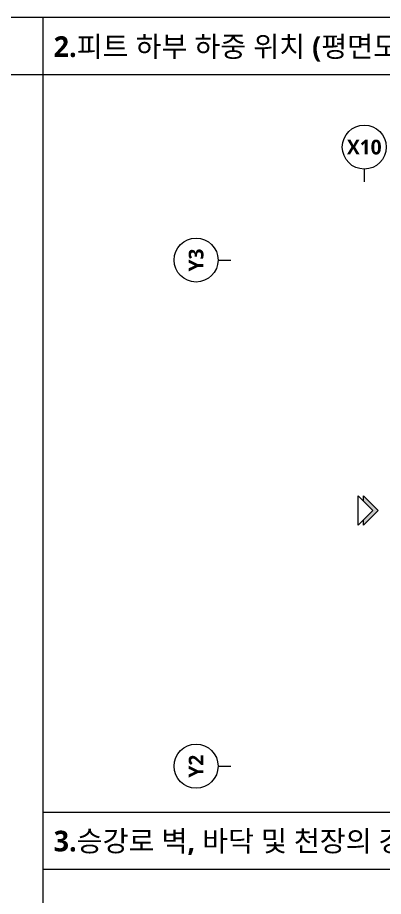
# Model space of a CAD drawing. Header units: millimetres. Extents: x 2370 to 266135, y -585395 to 33485.
# Drawn here: x 230778 to 239500, y 11109 to 32061 of the extents above; entities that cross this region are included whole.
import ezdxf
from ezdxf.enums import TextEntityAlignment as Align

# ---------------------------------------------------------------- set-up
doc = ezdxf.new("R2010")
doc.units = ezdxf.units.MM
for name, color, linetype in [('A-ANNO-TEXT1', 7, 'Continuous'), ('A-ST-AXIS-BUB', 7, 'Continuous'), ('TIT', 2, 'Continuous')]:
    doc.layers.add(name, color=color, linetype=linetype)
doc.styles.add('SH_진천_나눔', font='')
doc.styles.get('SH_진천_나눔').set_extended_font_data('NanumGothic', bold=True)

# ---------------------------------------------------------------- blocks, each defined once
blk = doc.blocks.new('A-ST-AXIS-BUB-1')
at = {"layer": 'A-ST-AXIS-BUB'}
blk.add_line((0, 350), (0, 0), dxfattribs=at)
blk.add_circle((0, 950), 600, dxfattribs=at)
blk = doc.blocks.new('dr-sy-020-D-M')
for p, q in [((-9.19, -9.19), (0, 0)), ((0, 0), (9.19, -9.19)), ((-9.19, -12.46), (0, -3.26)), ((0, -3.26), (9.19, -12.46)), ((-9.19, -9.19), (-5.93, -9.19)), ((5.93, -9.19), (9.19, -9.19)), ((-9.19, -12.46), (9.19, -12.46))]:
    blk.add_line(p, q)
for points in [[(0, 0), (-9.19, -9.19), (0, -3.26), (-5.93, -9.19)], [(0, 0), (0, -3.26), (9.19, -9.19), (5.93, -9.19)]]:
    blk.add_solid(points)

msp = doc.modelspace()

# ---------------------------------------------------------------- linework, layer by layer
at = {"ltscale": 600}
msp.add_line((256915, 32060.6), (205846.8, 32060.6), dxfattribs=at)
for p, q in [((231380.9, 32060.6), (231380.9, -7179.1)), ((205846.8, 30700.6), (256915, 30700.6)), ((231380.9, 13120.8), (256915, 13120.8)), ((231380.9, 11760.8), (256915, 11760.8))]:
    msp.add_line(p, q)

# ---------------------------------------------------------------- block references
at = {"layer": 'A-ST-AXIS-BUB', "xscale": 0.8749999999999998, "yscale": 0.8749999999999998, "zscale": 0.8749999999999998}
msp.add_blockref('A-ST-AXIS-BUB-1', (239044.2, 28141.8), dxfattribs=at)
at = {"layer": 'A-ST-AXIS-BUB', "xscale": 0.8749999999999998, "yscale": 0.8749999999999998, "zscale": 0.8749999999999998, "rotation": 90}
for p in [(235864.7, 26280.6), (235864.7, 26280.6), (235864.7, 14214), (235864.7, 14214)]:
    msp.add_blockref('A-ST-AXIS-BUB-1', p, dxfattribs=at)
at = {"layer": 'TIT', "xscale": -38.25, "yscale": 38.25, "zscale": 38.25, "rotation": 269.9999999999999}
msp.add_blockref('dr-sy-020-D-M', (239375, 20311.2), dxfattribs=at)
msp.add_blockref('dr-sy-020-D-M', (239375, 20311.2), dxfattribs=at)

# ---------------------------------------------------------------- texts
at = {"style": 'SH_진천_나눔'}
for s, p in [('2.피트 하부 하중 위치 (평면도)', (231638, 31122.4)), ('3.승강로 벽, 바닥 및 천장의 강도 관련 근거', (231638, 12182.6))]:
    msp.add_text(s, height=492.629, dxfattribs=at).set_placement(p)
at = {"layer": 'A-ANNO-TEXT1', "style": 'SH_진천_나눔'}
msp.add_text('X10', height=350, dxfattribs=at).set_placement((239044.2, 28973.1), align=Align.MIDDLE_CENTER)
for s, p in [('Y3', (235033.4, 26280.6)), ('Y3', (235033.4, 26280.6)), ('Y2', (235033.4, 14214)), ('Y2', (235033.4, 14214))]:
    msp.add_text(s, height=350, rotation=90, dxfattribs=at).set_placement(p, align=Align.MIDDLE_CENTER)

doc.saveas('drawing.dxf')
